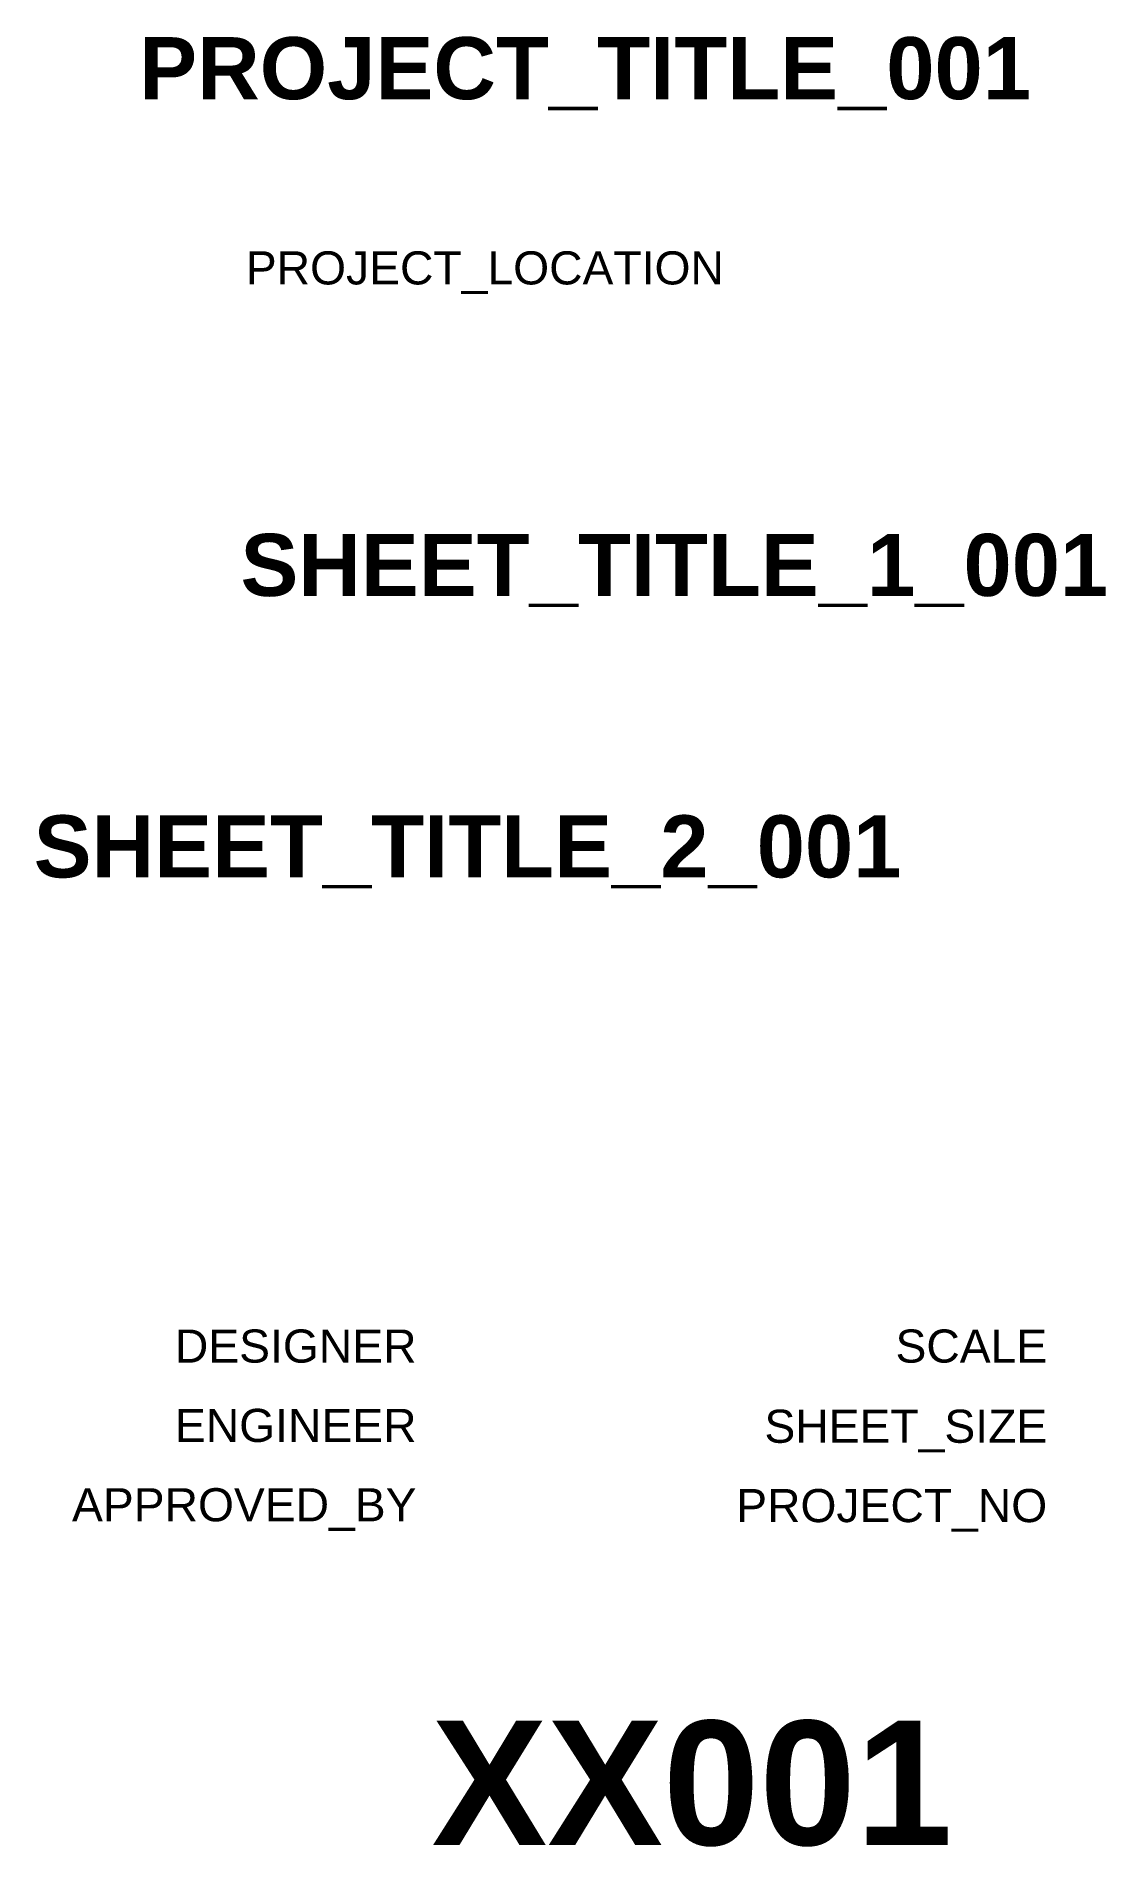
# Model space of a CAD drawing. Extents: x -4.1 to -0.88, y 1.28 to 6.75.
import ezdxf
from ezdxf.enums import TextEntityAlignment as Align

# ---------------------------------------------------------------- set-up
doc = ezdxf.new("R2010")
doc.units = 0
doc.header["$MEASUREMENT"] = 0
doc.layers.add('G-ANNO-TTLB-TEXT', color=1, linetype='Continuous', lineweight=25)
doc.styles.add('TAI', font='arial.ttf')
doc.styles.add('TAI BOLD', font='arialbd.ttf')

msp = doc.modelspace()

# ---------------------------------------------------------------- texts
at = {"layer": 'G-ANNO-TTLB-TEXT', "insert": (-2.1246, 1.6625), "char_height": 0.375, "width": 2.837874, "attachment_point": 2, "style": 'TAI BOLD'}
msp.add_mtext('XX001', dxfattribs=at)
at = {"layer": 'G-ANNO-TTLB-TEXT', "style": 'TAI BOLD'}
for tag, p, s in [('PROJECT_TITLE_001', (-3.7936, 6.5593), 'PROJECT NAME'), ('SHEET_TITLE_1_001', (-3.4879, 5.0593), 'DISCIPLINE'), ('SHEET_TITLE_2_001', (-4.1123, 4.2093), 'SHEET DESCRIPTION')]:
    msp.add_attdef(tag, p, s, height=0.1875, dxfattribs=at)
at = {"layer": 'G-ANNO-TTLB-TEXT', "style": 'TAI'}
msp.add_attdef('PROJECT_LOCATION', text='', height=0.1, dxfattribs=at).set_placement((-2.75, 6.1), align=Align.TOP_CENTER)
for tag, text, p in [('DESIGNER', '', (-2.9564, 2.8442)), ('SCALE', 'AS SHOWN', (-1.0519, 2.8442)), ('ENGINEER', '', (-2.9564, 2.6046)), ('SHEET_SIZE', '42"x30"', (-1.0519, 2.6021)), ('APPROVED_BY', '', (-2.9564, 2.365)), ('PROJECT_NO', '17-XXXX', (-1.0519, 2.3625))]:
    msp.add_attdef(tag, text=text, height=0.1, dxfattribs=at).set_placement(p, align=Align.TOP_RIGHT)

doc.saveas('drawing.dxf')
